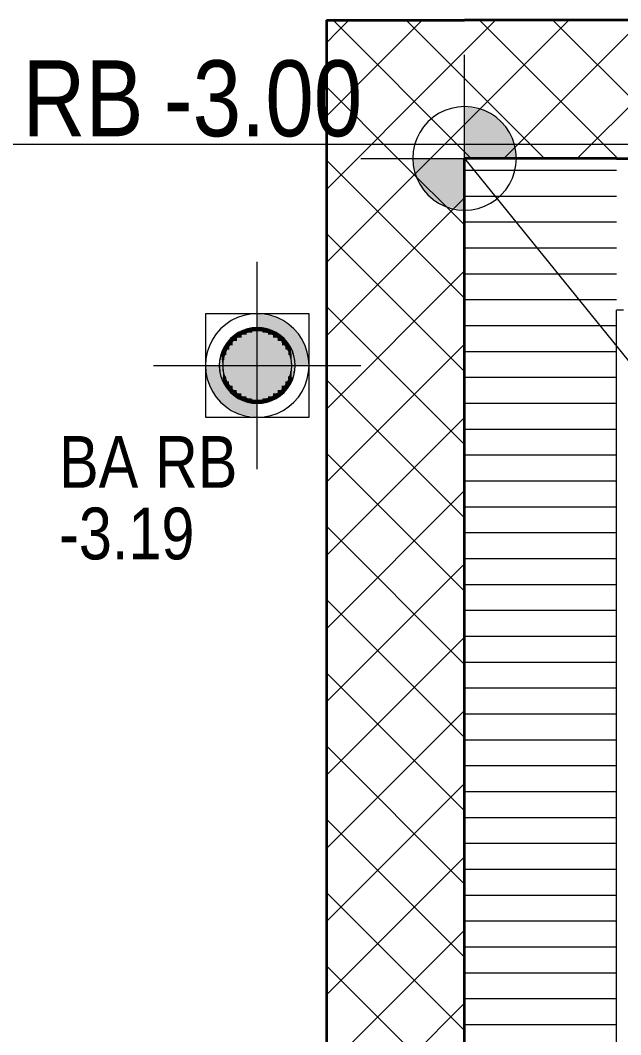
# Model space of a CAD drawing. Extents: x 885 to 2021, y 330 to 1122.
# Drawn here: x 1344.02 to 1361.4, y 771.82 to 801.2 of the extents above; entities that cross this region are included whole.
import ezdxf
from ezdxf.lldxf.tags import DXFTag

# ---------------------------------------------------------------- set-up
doc = ezdxf.new("R2010")
doc.units = 0
doc.layers.get('0').update_dxf_attribs({"lineweight": 18})
for name, color, linetype, lineweight in [('015 Innenwände Bauteilschraffuren Neu', 7, 'Continuous', 25), ('015 Innenwände Neu', 7, 'Continuous', 25), ('015 Innenwände Schichttrennlinien Neu', 7, 'Continuous', 25), ('027 Oberhalb Neu', 7, 'Continuous', 25), ('030 Bodenaufbauten Neu', 7, 'Continuous', 25), ('035 Decken Neu', 7, 'Continuous', 25), ('080 Raum Innen Kontur Neu', 7, 'Continuous', 25), ('111 Bemassung Ausführung Koten Neu', 7, 'Continuous', 25), ('320 Sanitär Neu', 7, 'Continuous', 25), ('321 Sanitär Bemassung Neu', 7, 'Continuous', 25)]:
    doc.layers.add(name, color=color, linetype=linetype, lineweight=lineweight)
doc.styles.get("Standard").update_dxf_attribs({"font": 'arial.ttf'})
tags = doc.linetypes.add('Strich 3_1mm Kanten', pattern=[0.004, 0.003, -0.001]).pattern_tags.tags
tags[6:7] = [DXFTag(74, 4), DXFTag(75, 0), DXFTag(340, '0'), DXFTag(46, 1.0), DXFTag(50, 0.0), DXFTag(44, 0.0), DXFTag(45, 0.0)]
tags[4:5] = [DXFTag(74, 4), DXFTag(75, 0), DXFTag(340, '0'), DXFTag(46, 1.0), DXFTag(50, 0.0), DXFTag(44, 0.0), DXFTag(45, 0.0)]
tags = doc.linetypes.add('Strichpunkt 6_2_2mm Schnitt', pattern=[0.5, 0.3, -0.1, 0, -0.1]).pattern_tags.tags
tags[10:11] = [DXFTag(74, 4), DXFTag(75, 0), DXFTag(340, '0'), DXFTag(46, 1.0), DXFTag(50, 0.0), DXFTag(44, 0.0), DXFTag(45, 0.0)]
tags[8:9] = [DXFTag(74, 4), DXFTag(75, 0), DXFTag(340, '0'), DXFTag(46, 1.0), DXFTag(50, 0.0), DXFTag(44, 0.0), DXFTag(45, 0.0)]
tags[6:7] = [DXFTag(74, 4), DXFTag(75, 0), DXFTag(340, '0'), DXFTag(46, 1.0), DXFTag(50, 0.0), DXFTag(44, 0.0), DXFTag(45, 0.0)]
tags[4:5] = [DXFTag(74, 4), DXFTag(75, 0), DXFTag(340, '0'), DXFTag(46, 1.0), DXFTag(50, 0.0), DXFTag(44, 0.0), DXFTag(45, 0.0)]

# ---------------------------------------------------------------- blocks, each defined once
blk = doc.blocks.new('Referenz-A0T8DHYUAL', base_point=(896.585, 372.187))
at = {"layer": '015 Innenwände Bauteilschraffuren Neu', "color": 0, "linetype": 'Continuous', "lineweight": 0, "ltscale": 0.0169}
for p, q in [((1356.878, 797.395), (1353.071, 801.203)), ((1353.205, 800.876), (1353.532, 801.203)), ((1354.266, 799.815), (1355.653, 801.203)), ((1356.878, 799.517), (1355.192, 801.203)), ((1356.878, 800.306), (1357.775, 801.203)), ((1356.878, 798.185), (1359.896, 801.203)), ((1361.313, 797.203), (1357.313, 801.203)), ((1358.017, 797.203), (1362.017, 801.203)), ((1363.435, 797.203), (1359.435, 801.203)), ((1360.139, 797.203), (1364.139, 801.203)), ((1352.878, 800.549), (1353.205, 800.876)), ((1355.327, 798.755), (1356.878, 800.306)), ((1352.878, 798.428), (1354.266, 799.815)), ((1354.949, 797.203), (1352.878, 799.274)), ((1359.192, 797.203), (1356.878, 799.517)), ((1353.775, 797.203), (1355.327, 798.755)), ((1356.387, 797.694), (1356.878, 798.185)), ((1355.896, 797.203), (1356.387, 797.694)), ((1357.071, 797.203), (1356.878, 797.395)), ((1352.878, 796.306), (1353.775, 797.203)), ((1352.878, 794.185), (1355.896, 797.203)), ((1356.878, 793.153), (1352.878, 797.153)), ((1356.878, 795.274), (1354.949, 797.203)), ((1357.228, 796.853), (1356.878, 796.853)), ((1361.278, 796.853), (1357.228, 796.853)), ((1352.878, 792.064), (1356.878, 796.064)), ((1357.978, 796.103), (1356.878, 796.103)), ((1361.278, 796.103), (1357.978, 796.103)), ((1358.728, 795.353), (1356.878, 795.353)), ((1361.278, 795.353), (1358.728, 795.353)), ((1356.878, 791.031), (1352.878, 795.031)), ((1359.478, 794.603), (1356.878, 794.603)), ((1361.278, 794.603), (1359.478, 794.603)), ((1352.878, 789.942), (1356.878, 793.942)), ((1360.228, 793.853), (1356.878, 793.853)), ((1361.278, 793.853), (1360.228, 793.853)), ((1360.978, 793.103), (1356.878, 793.103)), ((1361.278, 793.103), (1360.978, 793.103)), ((1356.878, 788.91), (1352.878, 792.91)), ((1361.278, 792.353), (1356.878, 792.353)), ((1352.878, 787.821), (1356.878, 791.821)), ((1361.278, 791.603), (1356.878, 791.603)), ((1356.878, 786.789), (1352.878, 790.789)), ((1361.278, 790.853), (1356.878, 790.853)), ((1361.278, 790.103), (1356.878, 790.103)), ((1352.878, 785.7), (1356.878, 789.7)), ((1361.278, 789.353), (1356.878, 789.353)), ((1356.878, 784.667), (1352.878, 788.667)), ((1361.278, 788.603), (1356.878, 788.603)), ((1361.278, 787.853), (1356.878, 787.853)), ((1352.878, 783.578), (1356.878, 787.578)), ((1361.278, 787.103), (1356.878, 787.103)), ((1356.878, 782.546), (1352.878, 786.546)), ((1361.278, 786.353), (1356.878, 786.353)), ((1352.878, 781.457), (1356.878, 785.457)), ((1361.278, 785.603), (1356.878, 785.603)), ((1361.278, 784.853), (1356.878, 784.853)), ((1356.878, 780.425), (1352.878, 784.425)), ((1361.278, 784.103), (1356.878, 784.103)), ((1352.878, 779.336), (1356.878, 783.336)), ((1361.278, 783.353), (1356.878, 783.353)), ((1361.278, 782.603), (1356.878, 782.603)), ((1356.878, 778.303), (1352.878, 782.303)), ((1361.278, 781.853), (1356.878, 781.853)), ((1352.878, 777.214), (1356.878, 781.214)), ((1361.278, 781.103), (1356.878, 781.103)), ((1356.878, 776.182), (1352.878, 780.182)), ((1361.278, 780.353), (1356.878, 780.353)), ((1361.278, 779.603), (1356.878, 779.603)), ((1352.878, 775.093), (1356.878, 779.093)), ((1361.278, 778.853), (1356.878, 778.853)), ((1356.878, 774.061), (1352.878, 778.061)), ((1361.278, 778.103), (1356.878, 778.103)), ((1361.278, 777.353), (1356.878, 777.353)), ((1352.878, 772.972), (1356.878, 776.972)), ((1361.278, 776.603), (1356.878, 776.603)), ((1356.878, 771.939), (1352.878, 775.939)), ((1361.278, 775.853), (1356.878, 775.853)), ((1361.278, 775.103), (1356.878, 775.103)), ((1352.878, 770.851), (1356.878, 774.851)), ((1361.278, 774.353), (1356.878, 774.353)), ((1356.878, 769.818), (1352.878, 773.818)), ((1361.278, 773.603), (1356.878, 773.603)), ((1361.278, 772.853), (1356.878, 772.853)), ((1352.878, 768.729), (1356.878, 772.729)), ((1361.278, 772.103), (1356.878, 772.103))]:
    blk.add_line(p, q, dxfattribs=at)
at = {"layer": '015 Innenwände Neu', "color": 0, "lineweight": 35}
for p, q in [((1352.878, 801.203), (1352.878, 753.603)), ((1352.878, 801.203), (1356.878, 801.203)), ((1382.378, 801.203), (1356.878, 801.203))]:
    blk.add_line(p, q, dxfattribs=at)
at = {"layer": '015 Innenwände Schichttrennlinien Neu', "color": 0, "lineweight": 35}
for p, q in [((1361.278, 797.203), (1356.878, 797.203)), ((1361.278, 797.203), (1356.878, 797.203)), ((1356.878, 753.603), (1356.878, 797.203)), ((1361.278, 797.203), (1382.378, 797.203))]:
    blk.add_line(p, q, dxfattribs=at)
at = {"layer": '015 Innenwände Schichttrennlinien Neu', "color": 0, "lineweight": 18}
for p in [(1361.278, 758.003), (1361.478, 792.803), (1361.478, 792.803)]:
    blk.add_line(p, (1361.278, 792.803), dxfattribs=at)
at = {"layer": '027 Oberhalb Neu', "color": 0, "linetype": 'Strichpunkt 6_2_2mm Schnitt', "lineweight": 13, "ltscale": 0.0169}
blk.add_line((1597.078, 797.603), (1160.578, 797.603), dxfattribs=at)
at = {"layer": '030 Bodenaufbauten Neu', "color": 0, "linetype": 'Continuous', "lineweight": 13, "ltscale": 0.0169}
for p, q in [((1382.378, 801.203), (1352.878, 801.203)), ((1352.878, 801.203), (1352.878, 753.603))]:
    blk.add_line(p, q, dxfattribs=at)
at = {"layer": '035 Decken Neu', "color": 0, "linetype": 'Strich 3_1mm Kanten', "lineweight": 13, "ltscale": 0.0169}
blk.add_line((1356.878, 797.203), (1374.478, 775.403), dxfattribs=at)
at = {"layer": '035 Decken Neu', "color": 0, "linetype": 'Strich 3_1mm Kanten', "lineweight": 13, "ltscale": 0.002197}
for p, q in [((1356.878, 797.203), (1356.878, 753.603)), ((1382.378, 797.203), (1356.878, 797.203))]:
    blk.add_line(p, q, dxfattribs=at)
at = {"layer": '080 Raum Innen Kontur Neu', "color": 0, "linetype": 'Continuous', "lineweight": 13, "ltscale": 0.0169}
for p, q in [((1352.878, 753.603), (1352.878, 801.203)), ((1352.878, 801.203), (1382.378, 801.203))]:
    blk.add_line(p, q, dxfattribs=at)
at = {"layer": '111 Bemassung Ausführung Koten Neu', "color": 0, "lineweight": 13}
for p, q in [((1356.878, 794.203), (1356.878, 800.203)), ((1353.878, 797.203), (1359.878, 797.203))]:
    blk.add_line(p, q, dxfattribs=at)
at = {"layer": '111 Bemassung Ausführung Koten Neu', "color": 0, "linetype": 'Continuous', "lineweight": 13, "ltscale": 0.0169}
for p, q in [((1356.683, 798.69), (1356.49, 798.652)), ((1356.878, 798.703), (1356.683, 798.69)), ((1357.074, 798.69), (1356.878, 798.703)), ((1357.267, 798.652), (1357.074, 798.69)), ((1355.965, 798.393), (1355.818, 798.263)), ((1356.128, 798.502), (1355.965, 798.393)), ((1356.304, 798.589), (1356.128, 798.502)), ((1356.49, 798.652), (1356.304, 798.589)), ((1357.452, 798.589), (1357.267, 798.652)), ((1357.628, 798.502), (1357.452, 798.589)), ((1357.792, 798.393), (1357.628, 798.502)), ((1357.939, 798.263), (1357.792, 798.393)), ((1355.688, 798.116), (1355.579, 797.953)), ((1355.818, 798.263), (1355.688, 798.116)), ((1358.068, 798.116), (1357.939, 798.263)), ((1358.177, 797.953), (1358.068, 798.116)), ((1355.579, 797.953), (1355.493, 797.777)), ((1358.264, 797.777), (1358.177, 797.953)), ((1355.43, 797.591), (1355.391, 797.399)), ((1355.493, 797.777), (1355.43, 797.591)), ((1358.327, 797.591), (1358.264, 797.777)), ((1358.366, 797.399), (1358.327, 797.591)), ((1355.391, 797.399), (1355.378, 797.203)), ((1358.378, 797.203), (1358.366, 797.399)), ((1355.378, 797.203), (1355.391, 797.007)), ((1355.391, 797.007), (1355.43, 796.815)), ((1358.327, 796.815), (1358.366, 797.007)), ((1358.366, 797.007), (1358.378, 797.203)), ((1355.43, 796.815), (1355.493, 796.629)), ((1355.493, 796.629), (1355.579, 796.453)), ((1358.177, 796.453), (1358.264, 796.629)), ((1358.264, 796.629), (1358.327, 796.815)), ((1355.579, 796.453), (1355.688, 796.29)), ((1358.068, 796.29), (1358.177, 796.453)), ((1355.688, 796.29), (1355.818, 796.142)), ((1355.818, 796.142), (1355.965, 796.013)), ((1357.792, 796.013), (1357.939, 796.142)), ((1357.939, 796.142), (1358.068, 796.29)), ((1355.965, 796.013), (1356.128, 795.904)), ((1356.128, 795.904), (1356.304, 795.817)), ((1356.304, 795.817), (1356.49, 795.754)), ((1356.49, 795.754), (1356.683, 795.716)), ((1357.074, 795.716), (1357.267, 795.754)), ((1357.267, 795.754), (1357.452, 795.817)), ((1357.452, 795.817), (1357.628, 795.904)), ((1357.628, 795.904), (1357.792, 796.013)), ((1356.683, 795.716), (1356.878, 795.703)), ((1356.878, 795.703), (1357.074, 795.716))]:
    blk.add_line(p, q, dxfattribs=at)
at = {"layer": '111 Bemassung Ausführung Koten Neu', "color": 0, "linetype": 'Continuous', "lineweight": 0, "ltscale": 0.0169}
for points in [[(1356.878, 797.203), (1357.452, 797.203), (1356.878, 798.703)], [(1357.452, 798.589), (1356.922, 798.589), (1356.878, 798.703)], [(1357.452, 797.203), (1357.452, 798.589), (1356.922, 798.589)], [(1357.452, 797.203), (1357.939, 797.203), (1357.452, 798.589)], [(1357.939, 798.263), (1357.567, 798.263), (1357.452, 798.589)], [(1357.939, 797.203), (1357.939, 798.263), (1357.567, 798.263)], [(1357.939, 797.203), (1358.264, 797.203), (1357.939, 798.263)], [(1358.264, 797.777), (1358.088, 797.777), (1357.939, 798.263)], [(1358.264, 797.203), (1358.264, 797.777), (1358.088, 797.777)], [(1358.264, 797.203), (1358.378, 797.203), (1358.264, 797.777)], [(1355.493, 796.629), (1355.493, 797.203), (1355.378, 797.203)], [(1355.669, 796.629), (1355.493, 796.629), (1355.493, 797.203)], [(1355.818, 796.142), (1355.818, 797.203), (1355.493, 797.203)], [(1356.19, 796.142), (1355.818, 796.142), (1355.818, 797.203)], [(1356.304, 795.817), (1356.304, 797.203), (1355.818, 797.203)], [(1356.835, 795.817), (1356.304, 795.817), (1356.304, 797.203)], [(1356.878, 795.703), (1356.878, 797.203), (1356.304, 797.203)], [(1355.818, 796.142), (1355.669, 796.629), (1355.493, 796.629)], [(1356.304, 795.817), (1356.19, 796.142), (1355.818, 796.142)], [(1356.878, 795.703), (1356.835, 795.817), (1356.304, 795.817)]]:
    blk.add_solid(points, dxfattribs=at)
at = {"layer": '320 Sanitär Neu', "color": 0, "lineweight": 13}
for p, q in [((1349.378, 792.703), (1349.378, 789.703)), ((1352.378, 792.703), (1349.378, 792.703)), ((1352.378, 789.703), (1352.378, 792.703)), ((1350.012, 791.703), (1349.899, 791.703)), ((1350.012, 790.703), (1349.899, 790.703)), ((1349.378, 789.703), (1352.378, 789.703))]:
    blk.add_line(p, q, dxfattribs=at)
at = {"layer": '320 Sanitär Neu', "color": 0, "linetype": 'Continuous', "lineweight": 13, "ltscale": 0.0169}
for p, q in [((1350.457, 792.219), (1350.328, 792.155)), ((1350.594, 792.265), (1350.457, 792.219)), ((1350.735, 792.293), (1350.594, 792.265)), ((1350.878, 792.303), (1350.735, 792.293)), ((1351.022, 792.293), (1350.878, 792.303)), ((1351.163, 792.265), (1351.022, 792.293)), ((1351.299, 792.219), (1351.163, 792.265)), ((1351.428, 792.155), (1351.299, 792.219)), ((1350.101, 791.981), (1350.006, 791.872)), ((1350.209, 792.075), (1350.101, 791.981)), ((1350.27, 791.996), (1350.171, 791.91)), ((1350.328, 792.155), (1350.209, 792.075)), ((1350.378, 792.069), (1350.27, 791.996)), ((1350.496, 792.127), (1350.378, 792.069)), ((1350.62, 792.169), (1350.496, 792.127)), ((1350.748, 792.194), (1350.62, 792.169)), ((1350.878, 792.203), (1350.748, 792.194)), ((1351.009, 792.194), (1350.878, 792.203)), ((1351.137, 792.169), (1351.009, 792.194)), ((1351.261, 792.127), (1351.137, 792.169)), ((1351.378, 792.069), (1351.261, 792.127)), ((1351.487, 791.996), (1351.378, 792.069)), ((1351.548, 792.075), (1351.428, 792.155)), ((1351.585, 791.91), (1351.487, 791.996)), ((1351.656, 791.981), (1351.548, 792.075)), ((1351.751, 791.872), (1351.656, 791.981)), ((1349.926, 791.753), (1349.862, 791.624)), ((1350.006, 791.872), (1349.926, 791.753)), ((1350.012, 791.703), (1349.955, 791.585)), ((1350.085, 791.812), (1350.012, 791.703)), ((1350.171, 791.91), (1350.085, 791.812)), ((1351.672, 791.812), (1351.585, 791.91)), ((1351.744, 791.703), (1351.672, 791.812)), ((1351.802, 791.585), (1351.744, 791.703)), ((1351.831, 791.753), (1351.751, 791.872)), ((1351.895, 791.624), (1351.831, 791.753)), ((1349.788, 791.346), (1349.778, 791.203)), ((1349.816, 791.487), (1349.788, 791.346)), ((1349.862, 791.624), (1349.816, 791.487)), ((1349.887, 791.333), (1349.878, 791.203)), ((1349.912, 791.462), (1349.887, 791.333)), ((1349.955, 791.585), (1349.912, 791.462)), ((1351.844, 791.462), (1351.802, 791.585)), ((1351.87, 791.333), (1351.844, 791.462)), ((1351.878, 791.203), (1351.87, 791.333)), ((1351.941, 791.487), (1351.895, 791.624)), ((1351.969, 791.346), (1351.941, 791.487)), ((1351.978, 791.203), (1351.969, 791.346)), ((1349.778, 791.203), (1349.788, 791.059)), ((1349.788, 791.059), (1349.816, 790.918)), ((1349.878, 791.203), (1349.887, 791.072)), ((1349.887, 791.072), (1349.912, 790.944)), ((1351.844, 790.944), (1351.87, 791.072)), ((1351.87, 791.072), (1351.878, 791.203)), ((1351.941, 790.918), (1351.969, 791.059)), ((1351.969, 791.059), (1351.978, 791.203)), ((1349.816, 790.918), (1349.862, 790.782)), ((1349.862, 790.782), (1349.926, 790.653)), ((1349.912, 790.944), (1349.955, 790.82)), ((1349.955, 790.82), (1350.012, 790.703)), ((1351.744, 790.703), (1351.802, 790.82)), ((1351.802, 790.82), (1351.844, 790.944)), ((1351.831, 790.653), (1351.895, 790.782)), ((1351.895, 790.782), (1351.941, 790.918)), ((1349.926, 790.653), (1350.006, 790.533)), ((1350.006, 790.533), (1350.101, 790.425)), ((1350.012, 790.703), (1350.085, 790.594)), ((1350.085, 790.594), (1350.171, 790.496)), ((1350.171, 790.496), (1350.27, 790.409)), ((1351.487, 790.409), (1351.585, 790.496)), ((1351.585, 790.496), (1351.672, 790.594)), ((1351.656, 790.425), (1351.751, 790.533)), ((1351.672, 790.594), (1351.744, 790.703)), ((1351.751, 790.533), (1351.831, 790.653)), ((1350.101, 790.425), (1350.209, 790.33)), ((1350.209, 790.33), (1350.328, 790.25)), ((1350.27, 790.409), (1350.378, 790.337)), ((1350.328, 790.25), (1350.457, 790.187)), ((1350.378, 790.337), (1350.496, 790.279)), ((1350.457, 790.187), (1350.594, 790.14)), ((1350.496, 790.279), (1350.62, 790.237)), ((1350.62, 790.237), (1350.748, 790.211)), ((1350.748, 790.211), (1350.878, 790.203)), ((1350.878, 790.203), (1351.009, 790.211)), ((1351.009, 790.211), (1351.137, 790.237)), ((1351.137, 790.237), (1351.261, 790.279)), ((1351.163, 790.14), (1351.299, 790.187)), ((1351.261, 790.279), (1351.378, 790.337)), ((1351.299, 790.187), (1351.428, 790.25)), ((1351.378, 790.337), (1351.487, 790.409)), ((1351.428, 790.25), (1351.548, 790.33)), ((1351.548, 790.33), (1351.656, 790.425)), ((1350.594, 790.14), (1350.735, 790.112)), ((1350.735, 790.112), (1350.878, 790.103)), ((1350.878, 790.103), (1351.022, 790.112)), ((1351.022, 790.112), (1351.163, 790.14))]:
    blk.add_line(p, q, dxfattribs=at)
at = {"layer": '320 Sanitär Neu', "color": 0, "linetype": 'Continuous', "lineweight": 0, "ltscale": 0.0169}
for points in [[(1350.538, 792.202), (1350.424, 792.202), (1350.538, 792.249)], [(1350.569, 792.249), (1350.538, 792.249), (1350.569, 792.256)], [(1350.569, 792.154), (1350.538, 792.154), (1350.538, 792.249)], [(1350.569, 792.154), (1350.569, 792.249), (1350.538, 792.249)], [(1350.706, 792.256), (1350.569, 792.256), (1350.706, 792.289)], [(1350.706, 792.187), (1350.569, 792.187), (1350.569, 792.256)], [(1350.706, 792.187), (1350.706, 792.256), (1350.569, 792.256)], [(1350.722, 792.289), (1350.706, 792.289), (1350.722, 792.29)], [(1350.722, 792.19), (1350.706, 792.19), (1350.706, 792.289)], [(1350.722, 792.19), (1350.722, 792.289), (1350.706, 792.289)], [(1350.878, 792.29), (1350.722, 792.29), (1350.878, 792.303)], [(1350.878, 792.203), (1350.722, 792.203), (1350.722, 792.29)], [(1350.878, 792.203), (1350.878, 792.29), (1350.722, 792.29)], [(1351.018, 792.203), (1350.878, 792.203), (1350.878, 792.303)], [(1351.035, 792.29), (1350.896, 792.29), (1350.878, 792.303)], [(1351.035, 792.19), (1351.035, 792.29), (1350.896, 792.29)], [(1351.05, 792.19), (1351.035, 792.19), (1351.035, 792.29)], [(1351.05, 792.289), (1351.035, 792.289), (1351.035, 792.29)], [(1351.05, 792.187), (1351.05, 792.289), (1351.035, 792.289)], [(1351.154, 792.187), (1351.05, 792.187), (1351.05, 792.289)], [(1351.187, 792.256), (1351.084, 792.256), (1351.05, 792.289)], [(1351.187, 792.154), (1351.187, 792.256), (1351.084, 792.256)], [(1351.215, 792.154), (1351.187, 792.154), (1351.187, 792.256)], [(1351.218, 792.249), (1351.189, 792.249), (1351.187, 792.256)], [(1351.218, 792.141), (1351.218, 792.249), (1351.189, 792.249)], [(1351.298, 792.141), (1351.218, 792.141), (1351.218, 792.249)], [(1351.332, 792.202), (1351.253, 792.202), (1351.218, 792.249)], [(1350.069, 791.849), (1349.988, 791.849), (1350.069, 791.944)], [(1350.101, 791.944), (1350.069, 791.944), (1350.101, 791.981)], [(1350.101, 791.827), (1350.069, 791.827), (1350.069, 791.944)], [(1350.101, 791.827), (1350.101, 791.944), (1350.069, 791.944)], [(1350.171, 791.981), (1350.101, 791.981), (1350.171, 792.041)], [(1350.171, 791.91), (1350.101, 791.91), (1350.101, 791.981)], [(1350.171, 791.91), (1350.171, 791.981), (1350.101, 791.981)], [(1350.232, 792.041), (1350.171, 792.041), (1350.232, 792.093)], [(1350.232, 791.962), (1350.171, 791.962), (1350.171, 792.041)], [(1350.232, 791.962), (1350.232, 792.041), (1350.171, 792.041)], [(1350.291, 791.91), (1350.171, 791.91), (1350.291, 792.012)], [(1350.171, 791.91), (1350.232, 791.962), (1350.171, 791.962)], [(1350.291, 792.093), (1350.232, 792.093), (1350.291, 792.129)], [(1350.291, 792.012), (1350.232, 792.012), (1350.232, 792.093)], [(1350.291, 792.012), (1350.291, 792.093), (1350.232, 792.093)], [(1350.232, 791.962), (1350.291, 792.012), (1350.232, 792.012)], [(1350.379, 792.129), (1350.291, 792.129), (1350.379, 792.183)], [(1350.379, 792.066), (1350.291, 792.066), (1350.291, 792.129)], [(1350.379, 792.066), (1350.379, 792.129), (1350.291, 792.129)], [(1350.424, 792.012), (1350.291, 792.012), (1350.424, 792.094)], [(1350.291, 792.012), (1350.379, 792.066), (1350.291, 792.066)], [(1350.418, 790.394), (1350.291, 790.394), (1350.291, 792.012)], [(1350.424, 790.312), (1350.424, 792.012), (1350.291, 792.012)], [(1350.424, 792.183), (1350.379, 792.183), (1350.424, 792.202)], [(1350.424, 792.094), (1350.379, 792.094), (1350.379, 792.183)], [(1350.424, 792.094), (1350.424, 792.183), (1350.379, 792.183)], [(1350.379, 792.066), (1350.424, 792.094), (1350.379, 792.094)], [(1350.538, 792.141), (1350.424, 792.141), (1350.424, 792.202)], [(1350.538, 792.141), (1350.538, 792.202), (1350.424, 792.202)], [(1350.569, 792.094), (1350.424, 792.094), (1350.569, 792.154)], [(1350.424, 792.094), (1350.538, 792.141), (1350.424, 792.141)], [(1350.565, 790.312), (1350.424, 790.312), (1350.424, 792.094)], [(1350.569, 790.252), (1350.569, 792.094), (1350.424, 792.094)], [(1350.538, 792.141), (1350.569, 792.154), (1350.538, 792.154)], [(1350.722, 792.154), (1350.569, 792.154), (1350.722, 792.19)], [(1350.569, 792.154), (1350.706, 792.187), (1350.569, 792.187)], [(1350.719, 790.252), (1350.569, 790.252), (1350.569, 792.154)], [(1350.722, 790.215), (1350.722, 792.154), (1350.569, 792.154)], [(1350.706, 792.187), (1350.722, 792.19), (1350.706, 792.19)], [(1350.722, 792.19), (1350.878, 792.203), (1350.722, 792.203)], [(1350.878, 792.19), (1350.722, 792.19), (1350.878, 792.203)], [(1350.877, 790.215), (1350.722, 790.215), (1350.722, 792.19)], [(1350.878, 790.203), (1350.878, 792.19), (1350.722, 792.19)], [(1351.035, 792.19), (1351.018, 792.203), (1350.878, 792.203)], [(1351.035, 790.215), (1350.878, 790.215), (1350.878, 792.203)], [(1351.035, 792.19), (1350.879, 792.19), (1350.878, 792.203)], [(1351.035, 790.215), (1351.035, 792.19), (1350.879, 792.19)], [(1351.05, 792.187), (1351.05, 792.19), (1351.035, 792.19)], [(1351.187, 790.252), (1351.035, 790.252), (1351.035, 792.19)], [(1351.187, 792.154), (1351.038, 792.154), (1351.035, 792.19)], [(1351.187, 790.252), (1351.187, 792.154), (1351.038, 792.154)], [(1351.187, 792.154), (1351.154, 792.187), (1351.05, 792.187)], [(1351.218, 792.141), (1351.215, 792.154), (1351.187, 792.154)], [(1351.332, 790.312), (1351.187, 790.312), (1351.187, 792.154)], [(1351.332, 792.094), (1351.192, 792.094), (1351.187, 792.154)], [(1351.332, 790.312), (1351.332, 792.094), (1351.192, 792.094)], [(1351.332, 792.094), (1351.298, 792.141), (1351.218, 792.141)], [(1351.332, 792.094), (1351.332, 792.202), (1351.253, 792.202)], [(1351.368, 792.094), (1351.332, 792.094), (1351.332, 792.202)], [(1351.378, 792.183), (1351.339, 792.183), (1351.332, 792.202)], [(1351.378, 792.066), (1351.368, 792.094), (1351.332, 792.094)], [(1351.466, 790.394), (1351.332, 790.394), (1351.332, 792.094)], [(1351.466, 792.012), (1351.339, 792.012), (1351.332, 792.094)], [(1351.378, 792.066), (1351.378, 792.183), (1351.339, 792.183)], [(1351.466, 790.394), (1351.466, 792.012), (1351.339, 792.012)], [(1351.438, 792.066), (1351.378, 792.066), (1351.378, 792.183)], [(1351.466, 792.129), (1351.406, 792.129), (1351.378, 792.183)], [(1351.466, 792.012), (1351.438, 792.066), (1351.378, 792.066)], [(1351.466, 792.012), (1351.466, 792.129), (1351.406, 792.129)], [(1351.507, 792.012), (1351.466, 792.012), (1351.466, 792.129)], [(1351.525, 792.093), (1351.479, 792.093), (1351.466, 792.129)], [(1351.525, 791.962), (1351.507, 792.012), (1351.466, 792.012)], [(1351.585, 790.496), (1351.466, 790.496), (1351.466, 792.012)], [(1351.585, 791.91), (1351.474, 791.91), (1351.466, 792.012)], [(1351.525, 791.962), (1351.525, 792.093), (1351.479, 792.093)], [(1351.568, 791.962), (1351.525, 791.962), (1351.525, 792.093)], [(1351.585, 792.041), (1351.542, 792.041), (1351.525, 792.093)], [(1351.585, 791.91), (1351.568, 791.962), (1351.525, 791.962)], [(1351.585, 791.91), (1351.585, 792.041), (1351.542, 792.041)], [(1351.629, 791.91), (1351.585, 791.91), (1351.585, 792.041)], [(1351.656, 791.981), (1351.605, 791.981), (1351.585, 792.041)], [(1351.656, 791.827), (1351.656, 791.981), (1351.605, 791.981)], [(1351.681, 791.827), (1351.656, 791.827), (1351.656, 791.981)], [(1351.687, 791.944), (1351.662, 791.944), (1351.656, 791.981)], [(1351.687, 791.791), (1351.687, 791.944), (1351.662, 791.944)], [(1351.731, 791.791), (1351.687, 791.791), (1351.687, 791.944)], [(1351.768, 791.849), (1351.714, 791.849), (1351.687, 791.944)], [(1349.881, 791.543), (1349.832, 791.543), (1349.881, 791.661)], [(1349.878, 791.543), (1349.832, 791.543), (1349.878, 791.654)], [(1349.891, 791.654), (1349.878, 791.654), (1349.891, 791.684)], [(1349.891, 791.359), (1349.878, 791.359), (1349.878, 791.654)], [(1349.891, 791.359), (1349.891, 791.654), (1349.878, 791.654)], [(1349.899, 791.661), (1349.881, 791.661), (1349.899, 791.703)], [(1349.899, 791.393), (1349.881, 791.393), (1349.881, 791.661)], [(1349.899, 791.393), (1349.899, 791.661), (1349.881, 791.661)], [(1349.898, 791.684), (1349.891, 791.684), (1349.898, 791.702)], [(1349.898, 791.391), (1349.891, 791.391), (1349.891, 791.684)], [(1349.898, 791.391), (1349.898, 791.684), (1349.891, 791.684)], [(1349.927, 791.702), (1349.898, 791.702), (1349.927, 791.75)], [(1349.927, 791.512), (1349.898, 791.512), (1349.898, 791.702)], [(1349.927, 791.512), (1349.927, 791.702), (1349.898, 791.702)], [(1349.903, 791.425), (1349.899, 791.425), (1349.899, 791.703)], [(1349.903, 791.425), (1349.903, 791.703), (1349.899, 791.703)], [(1349.948, 791.568), (1349.903, 791.568), (1349.903, 791.703)], [(1349.948, 791.568), (1349.948, 791.703), (1349.903, 791.703)], [(1349.987, 791.75), (1349.927, 791.75), (1349.987, 791.848)], [(1349.987, 791.657), (1349.927, 791.657), (1349.927, 791.75)], [(1349.987, 791.657), (1349.987, 791.75), (1349.927, 791.75)], [(1349.927, 791.512), (1349.987, 791.657), (1349.927, 791.657)], [(1349.987, 791.512), (1349.927, 791.512), (1349.987, 791.657)], [(1349.948, 791.568), (1350.012, 791.703), (1349.948, 791.703)], [(1349.988, 791.848), (1349.987, 791.848), (1349.988, 791.849)], [(1349.988, 791.659), (1349.987, 791.659), (1349.987, 791.848)], [(1349.988, 791.659), (1349.988, 791.848), (1349.987, 791.848)], [(1350.069, 791.657), (1349.987, 791.657), (1350.069, 791.791)], [(1349.987, 791.657), (1349.988, 791.659), (1349.987, 791.659)], [(1350.059, 790.749), (1349.987, 790.749), (1349.987, 791.657)], [(1350.069, 790.615), (1350.069, 791.657), (1349.987, 791.657)], [(1350.069, 791.791), (1349.988, 791.791), (1349.988, 791.849)], [(1350.069, 791.791), (1350.069, 791.849), (1349.988, 791.849)], [(1349.988, 791.659), (1350.069, 791.791), (1349.988, 791.791)], [(1350.171, 791.791), (1350.069, 791.791), (1350.171, 791.91)], [(1350.069, 791.791), (1350.101, 791.827), (1350.069, 791.827)], [(1350.162, 790.615), (1350.069, 790.615), (1350.069, 791.791)], [(1350.171, 790.496), (1350.171, 791.791), (1350.069, 791.791)], [(1350.101, 791.827), (1350.171, 791.91), (1350.101, 791.91)], [(1350.283, 790.496), (1350.171, 790.496), (1350.171, 791.91)], [(1350.291, 790.394), (1350.291, 791.91), (1350.171, 791.91)], [(1351.585, 790.496), (1351.585, 791.91), (1351.474, 791.91)], [(1351.656, 791.827), (1351.629, 791.91), (1351.585, 791.91)], [(1351.687, 790.615), (1351.585, 790.615), (1351.585, 791.91)], [(1351.687, 791.791), (1351.595, 791.791), (1351.585, 791.91)], [(1351.687, 790.615), (1351.687, 791.791), (1351.595, 791.791)], [(1351.687, 791.791), (1351.681, 791.827), (1351.656, 791.827)], [(1351.768, 791.659), (1351.731, 791.791), (1351.687, 791.791)], [(1351.769, 790.749), (1351.687, 790.749), (1351.687, 791.791)], [(1351.769, 791.657), (1351.698, 791.657), (1351.687, 791.791)], [(1351.769, 790.749), (1351.769, 791.657), (1351.698, 791.657)], [(1351.768, 791.659), (1351.768, 791.849), (1351.714, 791.849)], [(1351.769, 791.659), (1351.768, 791.659), (1351.768, 791.849)], [(1351.769, 791.848), (1351.768, 791.848), (1351.768, 791.849)], [(1351.769, 791.657), (1351.769, 791.848), (1351.768, 791.848)], [(1351.769, 791.657), (1351.769, 791.659), (1351.768, 791.659)], [(1351.804, 791.657), (1351.769, 791.657), (1351.769, 791.848)], [(1351.829, 791.75), (1351.787, 791.75), (1351.769, 791.848)], [(1351.829, 791.512), (1351.804, 791.657), (1351.769, 791.657)], [(1351.829, 790.894), (1351.769, 790.894), (1351.769, 791.657)], [(1351.829, 791.512), (1351.781, 791.512), (1351.769, 791.657)], [(1351.829, 791.512), (1351.829, 791.75), (1351.787, 791.75)], [(1351.849, 791.512), (1351.829, 791.512), (1351.829, 791.75)], [(1351.858, 791.702), (1351.833, 791.702), (1351.829, 791.75)], [(1351.858, 791.391), (1351.858, 791.702), (1351.833, 791.702)], [(1351.865, 791.391), (1351.858, 791.391), (1351.858, 791.702)], [(1351.866, 791.684), (1351.859, 791.684), (1351.858, 791.702)], [(1351.866, 791.359), (1351.866, 791.684), (1351.859, 791.684)], [(1351.874, 791.359), (1351.866, 791.359), (1351.866, 791.684)], [(1351.878, 791.654), (1351.867, 791.654), (1351.866, 791.684)], [(1351.878, 791.203), (1351.878, 791.654), (1351.867, 791.654)], [(1351.925, 790.863), (1351.878, 790.863), (1351.878, 791.654)], [(1351.925, 791.543), (1351.885, 791.543), (1351.878, 791.654)], [(1349.792, 791.203), (1349.778, 791.203), (1349.792, 791.375)], [(1349.792, 791.203), (1349.778, 791.203), (1349.792, 791.375)], [(1349.832, 791.375), (1349.792, 791.375), (1349.832, 791.543)], [(1349.832, 791.375), (1349.792, 791.375), (1349.832, 791.543)], [(1349.819, 791.031), (1349.792, 791.031), (1349.792, 791.375)], [(1349.832, 790.863), (1349.832, 791.375), (1349.792, 791.375)], [(1349.819, 791.03), (1349.792, 791.03), (1349.792, 791.375)], [(1349.832, 790.862), (1349.832, 791.375), (1349.792, 791.375)], [(1349.872, 790.863), (1349.832, 790.863), (1349.832, 791.543)], [(1349.878, 790.751), (1349.878, 791.543), (1349.832, 791.543)], [(1349.874, 790.862), (1349.832, 790.862), (1349.832, 791.543)], [(1349.881, 791.278), (1349.881, 791.543), (1349.832, 791.543)], [(1349.881, 791.128), (1349.858, 791.128), (1349.832, 791.543)], [(1349.881, 791.278), (1349.864, 791.278), (1349.832, 791.543)], [(1349.878, 791.203), (1349.891, 791.359), (1349.878, 791.359)], [(1349.891, 791.203), (1349.878, 791.203), (1349.891, 791.359)], [(1349.881, 791.278), (1349.899, 791.393), (1349.881, 791.393)], [(1349.927, 791.359), (1349.891, 791.359), (1349.927, 791.512)], [(1349.891, 791.359), (1349.898, 791.391), (1349.891, 791.391)], [(1349.915, 791.046), (1349.891, 791.046), (1349.891, 791.359)], [(1349.927, 790.894), (1349.927, 791.359), (1349.891, 791.359)], [(1349.898, 791.391), (1349.927, 791.512), (1349.898, 791.512)], [(1349.899, 791.393), (1349.903, 791.425), (1349.899, 791.425)], [(1349.903, 791.425), (1349.948, 791.568), (1349.903, 791.568)], [(1349.976, 790.894), (1349.927, 790.894), (1349.927, 791.512)], [(1349.987, 790.749), (1349.987, 791.512), (1349.927, 791.512)], [(1351.829, 790.894), (1351.829, 791.512), (1351.781, 791.512)], [(1351.858, 791.391), (1351.849, 791.512), (1351.829, 791.512)], [(1351.866, 791.046), (1351.829, 791.046), (1351.829, 791.512)], [(1351.866, 791.359), (1351.841, 791.359), (1351.829, 791.512)], [(1351.866, 791.046), (1351.866, 791.359), (1351.841, 791.359)], [(1351.866, 791.359), (1351.865, 791.391), (1351.858, 791.391)], [(1351.878, 791.203), (1351.874, 791.359), (1351.866, 791.359)], [(1351.878, 791.203), (1351.866, 791.203), (1351.866, 791.359)], [(1351.925, 790.863), (1351.925, 791.543), (1351.885, 791.543)], [(1351.965, 791.031), (1351.925, 791.031), (1351.925, 791.543)], [(1351.965, 791.375), (1351.938, 791.375), (1351.925, 791.543)], [(1351.965, 791.031), (1351.965, 791.375), (1351.938, 791.375)], [(1351.978, 791.203), (1351.965, 791.203), (1351.965, 791.375)], [(1349.792, 791.031), (1349.792, 791.203), (1349.778, 791.203)], [(1349.792, 791.03), (1349.792, 791.203), (1349.778, 791.203)], [(1349.881, 790.745), (1349.881, 791.128), (1349.858, 791.128)], [(1349.881, 791.128), (1349.881, 791.278), (1349.864, 791.278)], [(1349.89, 790.751), (1349.878, 790.751), (1349.878, 791.203)], [(1349.891, 791.046), (1349.882, 791.046), (1349.878, 791.203)], [(1349.891, 791.046), (1349.891, 791.203), (1349.878, 791.203)], [(1349.897, 790.745), (1349.881, 790.745), (1349.881, 791.128)], [(1349.899, 791.013), (1349.886, 791.013), (1349.881, 791.128)], [(1349.891, 790.722), (1349.891, 791.046), (1349.882, 791.046)], [(1349.898, 790.722), (1349.891, 790.722), (1349.891, 791.046)], [(1349.898, 791.015), (1349.891, 791.015), (1349.891, 791.046)], [(1349.927, 790.894), (1349.915, 791.046), (1349.891, 791.046)], [(1351.829, 790.894), (1351.866, 791.046), (1351.829, 791.046)], [(1351.866, 791.015), (1351.858, 791.015), (1351.866, 791.046)], [(1351.878, 791.046), (1351.866, 791.046), (1351.878, 791.203)], [(1351.866, 791.046), (1351.878, 791.203), (1351.866, 791.203)], [(1351.878, 790.751), (1351.866, 790.751), (1351.866, 791.046)], [(1351.878, 790.751), (1351.878, 791.046), (1351.866, 791.046)], [(1351.965, 791.031), (1351.978, 791.203), (1351.965, 791.203)], [(1349.832, 790.863), (1349.819, 791.031), (1349.792, 791.031)], [(1349.832, 790.862), (1349.819, 791.03), (1349.792, 791.03)], [(1349.878, 790.751), (1349.872, 790.863), (1349.832, 790.863)], [(1349.881, 790.745), (1349.874, 790.862), (1349.832, 790.862)], [(1349.891, 790.722), (1349.89, 790.751), (1349.878, 790.751)], [(1349.899, 790.703), (1349.897, 790.745), (1349.881, 790.745)], [(1349.899, 790.703), (1349.899, 791.013), (1349.886, 791.013)], [(1349.898, 790.703), (1349.898, 791.015), (1349.891, 791.015)], [(1349.923, 790.703), (1349.898, 790.703), (1349.898, 791.015)], [(1349.927, 790.894), (1349.908, 790.894), (1349.898, 791.015)], [(1349.899, 790.703), (1349.903, 790.703), (1349.899, 791.013)], [(1349.903, 790.98), (1349.899, 790.98), (1349.899, 791.013)], [(1349.903, 790.703), (1349.903, 790.98), (1349.899, 790.98)], [(1349.903, 790.703), (1349.948, 790.703), (1349.903, 790.98)], [(1349.948, 790.837), (1349.926, 790.837), (1349.903, 790.98)], [(1349.927, 790.656), (1349.927, 790.894), (1349.908, 790.894)], [(1349.948, 790.703), (1349.948, 790.837), (1349.926, 790.837)], [(1349.97, 790.656), (1349.927, 790.656), (1349.927, 790.894)], [(1349.987, 790.749), (1349.953, 790.749), (1349.927, 790.894)], [(1349.987, 790.749), (1349.976, 790.894), (1349.927, 790.894)], [(1349.948, 790.703), (1350.012, 790.703), (1349.948, 790.837)], [(1349.987, 790.558), (1349.987, 790.749), (1349.953, 790.749)], [(1349.988, 790.558), (1349.987, 790.558), (1349.987, 790.749)], [(1349.988, 790.747), (1349.987, 790.747), (1349.987, 790.749)], [(1350.069, 790.615), (1350.059, 790.749), (1349.987, 790.749)], [(1349.988, 790.556), (1349.988, 790.747), (1349.987, 790.747)], [(1350.043, 790.556), (1349.988, 790.556), (1349.988, 790.747)], [(1350.069, 790.615), (1350.026, 790.615), (1349.988, 790.747)], [(1351.687, 790.615), (1351.769, 790.749), (1351.687, 790.749)], [(1351.768, 790.615), (1351.687, 790.615), (1351.768, 790.747)], [(1351.769, 790.747), (1351.768, 790.747), (1351.769, 790.749)], [(1351.769, 790.558), (1351.768, 790.558), (1351.768, 790.747)], [(1351.769, 790.558), (1351.769, 790.747), (1351.768, 790.747)], [(1351.829, 790.749), (1351.769, 790.749), (1351.829, 790.894)], [(1351.769, 790.749), (1351.829, 790.894), (1351.769, 790.894)], [(1351.829, 790.656), (1351.769, 790.656), (1351.769, 790.749)], [(1351.829, 790.656), (1351.829, 790.749), (1351.769, 790.749)], [(1351.858, 790.894), (1351.829, 790.894), (1351.858, 791.015)], [(1351.858, 790.703), (1351.829, 790.703), (1351.829, 790.894)], [(1351.858, 790.703), (1351.858, 790.894), (1351.829, 790.894)], [(1351.866, 790.722), (1351.858, 790.722), (1351.858, 791.015)], [(1351.866, 790.722), (1351.866, 791.015), (1351.858, 791.015)], [(1351.866, 790.722), (1351.878, 790.751), (1351.866, 790.751)], [(1351.878, 790.751), (1351.925, 790.863), (1351.878, 790.863)], [(1351.925, 790.863), (1351.965, 791.031), (1351.925, 791.031)], [(1349.898, 790.703), (1349.898, 790.722), (1349.891, 790.722)], [(1349.927, 790.656), (1349.923, 790.703), (1349.898, 790.703)], [(1349.987, 790.558), (1349.97, 790.656), (1349.927, 790.656)], [(1349.988, 790.556), (1349.988, 790.558), (1349.987, 790.558)], [(1350.069, 790.461), (1350.043, 790.556), (1349.988, 790.556)], [(1350.069, 790.461), (1350.069, 790.615), (1350.026, 790.615)], [(1350.095, 790.461), (1350.069, 790.461), (1350.069, 790.615)], [(1350.101, 790.578), (1350.075, 790.578), (1350.069, 790.615)], [(1350.171, 790.496), (1350.162, 790.615), (1350.069, 790.615)], [(1350.101, 790.425), (1350.095, 790.461), (1350.069, 790.461)], [(1350.101, 790.425), (1350.101, 790.578), (1350.075, 790.578)], [(1350.151, 790.425), (1350.101, 790.425), (1350.101, 790.578)], [(1350.171, 790.496), (1350.128, 790.496), (1350.101, 790.578)], [(1350.171, 790.365), (1350.171, 790.496), (1350.128, 790.496)], [(1350.215, 790.365), (1350.171, 790.365), (1350.171, 790.496)], [(1350.232, 790.444), (1350.188, 790.444), (1350.171, 790.496)], [(1350.291, 790.394), (1350.283, 790.496), (1350.171, 790.496)], [(1351.466, 790.394), (1351.585, 790.496), (1351.466, 790.496)], [(1351.585, 790.444), (1351.525, 790.444), (1351.585, 790.496)], [(1351.585, 790.496), (1351.687, 790.615), (1351.585, 790.615)], [(1351.656, 790.496), (1351.585, 790.496), (1351.656, 790.578)], [(1351.656, 790.425), (1351.585, 790.425), (1351.585, 790.496)], [(1351.656, 790.425), (1351.656, 790.496), (1351.585, 790.496)], [(1351.687, 790.578), (1351.656, 790.578), (1351.687, 790.615)], [(1351.687, 790.461), (1351.656, 790.461), (1351.656, 790.578)], [(1351.687, 790.461), (1351.687, 790.578), (1351.656, 790.578)], [(1351.656, 790.425), (1351.687, 790.461), (1351.656, 790.461)], [(1351.768, 790.556), (1351.687, 790.556), (1351.687, 790.615)], [(1351.768, 790.556), (1351.768, 790.615), (1351.687, 790.615)], [(1351.687, 790.461), (1351.768, 790.556), (1351.687, 790.556)], [(1351.768, 790.556), (1351.769, 790.558), (1351.768, 790.558)], [(1351.769, 790.558), (1351.829, 790.656), (1351.769, 790.656)], [(1351.829, 790.656), (1351.858, 790.703), (1351.829, 790.703)], [(1351.858, 790.703), (1351.866, 790.722), (1351.858, 790.722)], [(1350.171, 790.365), (1350.151, 790.425), (1350.101, 790.425)], [(1350.232, 790.313), (1350.215, 790.365), (1350.171, 790.365)], [(1350.232, 790.313), (1350.232, 790.444), (1350.188, 790.444)], [(1350.278, 790.313), (1350.232, 790.313), (1350.232, 790.444)], [(1350.291, 790.394), (1350.249, 790.394), (1350.232, 790.444)], [(1350.291, 790.277), (1350.278, 790.313), (1350.232, 790.313)], [(1350.291, 790.277), (1350.291, 790.394), (1350.249, 790.394)], [(1350.351, 790.277), (1350.291, 790.277), (1350.291, 790.394)], [(1350.379, 790.34), (1350.319, 790.34), (1350.291, 790.394)], [(1350.424, 790.312), (1350.418, 790.394), (1350.291, 790.394)], [(1350.379, 790.223), (1350.351, 790.277), (1350.291, 790.277)], [(1350.379, 790.223), (1350.379, 790.34), (1350.319, 790.34)], [(1350.418, 790.223), (1350.379, 790.223), (1350.379, 790.34)], [(1350.424, 790.312), (1350.388, 790.312), (1350.379, 790.34)], [(1350.424, 790.204), (1350.418, 790.223), (1350.379, 790.223)], [(1350.424, 790.204), (1350.424, 790.312), (1350.388, 790.312)], [(1350.504, 790.204), (1350.424, 790.204), (1350.424, 790.312)], [(1350.538, 790.265), (1350.459, 790.265), (1350.424, 790.312)], [(1350.569, 790.252), (1350.565, 790.312), (1350.424, 790.312)], [(1350.538, 790.157), (1350.504, 790.204), (1350.424, 790.204)], [(1350.538, 790.157), (1350.538, 790.265), (1350.459, 790.265)], [(1350.567, 790.157), (1350.538, 790.157), (1350.538, 790.265)], [(1350.569, 790.252), (1350.542, 790.252), (1350.538, 790.265)], [(1350.569, 790.149), (1350.567, 790.157), (1350.538, 790.157)], [(1350.569, 790.149), (1350.569, 790.252), (1350.542, 790.252)], [(1350.673, 790.149), (1350.569, 790.149), (1350.569, 790.252)], [(1350.706, 790.219), (1350.603, 790.219), (1350.569, 790.252)], [(1350.722, 790.215), (1350.719, 790.252), (1350.569, 790.252)], [(1350.706, 790.116), (1350.706, 790.219), (1350.603, 790.219)], [(1350.722, 790.116), (1350.706, 790.116), (1350.706, 790.219)], [(1350.722, 790.215), (1350.707, 790.215), (1350.706, 790.219)], [(1350.722, 790.115), (1350.722, 790.215), (1350.707, 790.215)], [(1350.861, 790.115), (1350.722, 790.115), (1350.722, 790.215)], [(1350.878, 790.203), (1350.739, 790.203), (1350.722, 790.215)], [(1350.878, 790.203), (1350.877, 790.215), (1350.722, 790.215)], [(1350.878, 790.103), (1350.878, 790.203), (1350.739, 790.203)], [(1351.035, 790.203), (1350.878, 790.203), (1351.035, 790.215)], [(1350.878, 790.203), (1351.035, 790.215), (1350.878, 790.215)], [(1351.035, 790.115), (1350.878, 790.115), (1350.878, 790.203)], [(1351.035, 790.115), (1351.035, 790.203), (1350.878, 790.203)], [(1351.035, 790.215), (1351.187, 790.252), (1351.035, 790.252)], [(1351.05, 790.215), (1351.035, 790.215), (1351.05, 790.219)], [(1351.05, 790.116), (1351.035, 790.116), (1351.035, 790.215)], [(1351.05, 790.116), (1351.05, 790.215), (1351.035, 790.215)], [(1351.187, 790.219), (1351.05, 790.219), (1351.187, 790.252)], [(1351.187, 790.149), (1351.05, 790.149), (1351.05, 790.219)], [(1351.187, 790.149), (1351.187, 790.219), (1351.05, 790.219)], [(1351.187, 790.252), (1351.332, 790.312), (1351.187, 790.312)], [(1351.218, 790.252), (1351.187, 790.252), (1351.218, 790.265)], [(1351.218, 790.157), (1351.187, 790.157), (1351.187, 790.252)], [(1351.218, 790.157), (1351.218, 790.252), (1351.187, 790.252)], [(1351.187, 790.149), (1351.218, 790.157), (1351.187, 790.157)], [(1351.332, 790.265), (1351.218, 790.265), (1351.332, 790.312)], [(1351.332, 790.204), (1351.218, 790.204), (1351.218, 790.265)], [(1351.332, 790.204), (1351.332, 790.265), (1351.218, 790.265)], [(1351.218, 790.157), (1351.332, 790.204), (1351.218, 790.204)], [(1351.332, 790.312), (1351.466, 790.394), (1351.332, 790.394)], [(1351.378, 790.312), (1351.332, 790.312), (1351.378, 790.34)], [(1351.378, 790.223), (1351.332, 790.223), (1351.332, 790.312)], [(1351.378, 790.223), (1351.378, 790.312), (1351.332, 790.312)], [(1351.332, 790.204), (1351.378, 790.223), (1351.332, 790.223)], [(1351.466, 790.34), (1351.378, 790.34), (1351.466, 790.394)], [(1351.466, 790.277), (1351.378, 790.277), (1351.378, 790.34)], [(1351.466, 790.277), (1351.466, 790.34), (1351.378, 790.34)], [(1351.378, 790.223), (1351.466, 790.277), (1351.378, 790.277)], [(1351.525, 790.394), (1351.466, 790.394), (1351.525, 790.444)], [(1351.525, 790.313), (1351.466, 790.313), (1351.466, 790.394)], [(1351.525, 790.313), (1351.525, 790.394), (1351.466, 790.394)], [(1351.466, 790.277), (1351.525, 790.313), (1351.466, 790.313)], [(1351.585, 790.365), (1351.525, 790.365), (1351.525, 790.444)], [(1351.585, 790.365), (1351.585, 790.444), (1351.525, 790.444)], [(1351.525, 790.313), (1351.585, 790.365), (1351.525, 790.365)], [(1351.585, 790.365), (1351.656, 790.425), (1351.585, 790.425)], [(1350.706, 790.116), (1350.673, 790.149), (1350.569, 790.149)], [(1350.722, 790.115), (1350.722, 790.116), (1350.706, 790.116)], [(1350.878, 790.103), (1350.861, 790.115), (1350.722, 790.115)], [(1350.878, 790.103), (1351.035, 790.115), (1350.878, 790.115)], [(1351.035, 790.115), (1351.05, 790.116), (1351.035, 790.116)], [(1351.05, 790.116), (1351.187, 790.149), (1351.05, 790.149)]]:
    blk.add_solid(points, dxfattribs=at)
at = {"layer": '321 Sanitär Bemassung Neu', "color": 0, "lineweight": 13}
for p, q in [((1350.878, 788.203), (1350.878, 794.203)), ((1347.878, 791.203), (1353.878, 791.203))]:
    blk.add_line(p, q, dxfattribs=at)
at = {"layer": '321 Sanitär Bemassung Neu', "color": 0, "linetype": 'Continuous', "lineweight": 13, "ltscale": 0.0169}
for p, q in [((1350.304, 792.589), (1350.128, 792.502)), ((1350.49, 792.652), (1350.304, 792.589)), ((1350.683, 792.69), (1350.49, 792.652)), ((1350.878, 792.703), (1350.683, 792.69)), ((1351.074, 792.69), (1350.878, 792.703)), ((1351.267, 792.652), (1351.074, 792.69)), ((1351.452, 792.589), (1351.267, 792.652)), ((1351.628, 792.502), (1351.452, 792.589)), ((1349.818, 792.263), (1349.688, 792.116)), ((1349.965, 792.393), (1349.818, 792.263)), ((1350.128, 792.502), (1349.965, 792.393)), ((1351.792, 792.393), (1351.628, 792.502)), ((1351.939, 792.263), (1351.792, 792.393)), ((1352.068, 792.116), (1351.939, 792.263)), ((1349.579, 791.953), (1349.493, 791.777)), ((1349.688, 792.116), (1349.579, 791.953)), ((1352.177, 791.953), (1352.068, 792.116)), ((1352.264, 791.777), (1352.177, 791.953)), ((1349.493, 791.777), (1349.43, 791.591)), ((1352.327, 791.591), (1352.264, 791.777)), ((1349.391, 791.399), (1349.378, 791.203)), ((1349.43, 791.591), (1349.391, 791.399)), ((1352.366, 791.399), (1352.327, 791.591)), ((1352.378, 791.203), (1352.366, 791.399)), ((1349.378, 791.203), (1349.391, 791.007)), ((1352.366, 791.007), (1352.378, 791.203)), ((1349.391, 791.007), (1349.43, 790.815)), ((1349.43, 790.815), (1349.493, 790.629)), ((1352.264, 790.629), (1352.327, 790.815)), ((1352.327, 790.815), (1352.366, 791.007)), ((1349.493, 790.629), (1349.579, 790.453)), ((1349.579, 790.453), (1349.688, 790.29)), ((1352.068, 790.29), (1352.177, 790.453)), ((1352.177, 790.453), (1352.264, 790.629)), ((1349.688, 790.29), (1349.818, 790.142)), ((1351.939, 790.142), (1352.068, 790.29)), ((1349.818, 790.142), (1349.965, 790.013)), ((1349.965, 790.013), (1350.128, 789.904)), ((1350.128, 789.904), (1350.304, 789.817)), ((1351.452, 789.817), (1351.628, 789.904)), ((1351.628, 789.904), (1351.792, 790.013)), ((1351.792, 790.013), (1351.939, 790.142)), ((1350.304, 789.817), (1350.49, 789.754)), ((1350.49, 789.754), (1350.683, 789.716)), ((1350.683, 789.716), (1350.878, 789.703)), ((1350.878, 789.703), (1351.074, 789.716)), ((1351.074, 789.716), (1351.267, 789.754)), ((1351.267, 789.754), (1351.452, 789.817))]:
    blk.add_line(p, q, dxfattribs=at)
at = {"layer": '321 Sanitär Bemassung Neu', "color": 0, "linetype": 'Continuous', "lineweight": 0, "ltscale": 0.0169}
for points in [[(1350.878, 791.203), (1351.452, 791.203), (1350.878, 792.703)], [(1351.452, 792.589), (1350.922, 792.589), (1350.878, 792.703)], [(1351.452, 791.203), (1351.452, 792.589), (1350.922, 792.589)], [(1351.452, 791.203), (1351.939, 791.203), (1351.452, 792.589)], [(1351.939, 792.263), (1351.567, 792.263), (1351.452, 792.589)], [(1351.939, 791.203), (1351.939, 792.263), (1351.567, 792.263)], [(1351.939, 791.203), (1352.264, 791.203), (1351.939, 792.263)], [(1352.264, 791.777), (1352.088, 791.777), (1351.939, 792.263)], [(1352.264, 791.203), (1352.264, 791.777), (1352.088, 791.777)], [(1352.264, 791.203), (1352.378, 791.203), (1352.264, 791.777)], [(1349.493, 790.629), (1349.493, 791.203), (1349.378, 791.203)], [(1349.669, 790.629), (1349.493, 790.629), (1349.493, 791.203)], [(1349.818, 790.142), (1349.818, 791.203), (1349.493, 791.203)], [(1350.19, 790.142), (1349.818, 790.142), (1349.818, 791.203)], [(1350.304, 789.817), (1350.304, 791.203), (1349.818, 791.203)], [(1350.835, 789.817), (1350.304, 789.817), (1350.304, 791.203)], [(1350.878, 789.703), (1350.878, 791.203), (1350.304, 791.203)], [(1349.818, 790.142), (1349.669, 790.629), (1349.493, 790.629)], [(1350.304, 789.817), (1350.19, 790.142), (1349.818, 790.142)], [(1350.878, 789.703), (1350.835, 789.817), (1350.304, 789.817)]]:
    blk.add_solid(points, dxfattribs=at)
at = {"layer": '111 Bemassung Ausführung Koten Neu', "color": 0, "linetype": 'Continuous', "lineweight": 13, "ltscale": 0.002197, "char_height": 2.2, "attachment_point": 1}
for s, insert in [('{\\fArial Narrow;RB}', (1344.087, 800.043)), ('{\\fArial Narrow;-3.00}', (1348.172, 800.043))]:
    blk.add_mtext(s, dxfattribs=dict(at, insert=insert))
at = {"layer": '321 Sanitär Bemassung Neu', "color": 0, "linetype": 'Continuous', "lineweight": 13, "ltscale": 0.002197, "char_height": 1.5, "attachment_point": 1}
for s, insert in [('{\\fArial Narrow;BA}', (1345.144, 789.16)), ('{\\fArial Narrow;RB}', (1347.919, 789.16)), ('{\\fArial Narrow;-3.19}', (1345.144, 787.087))]:
    blk.add_mtext(s, dxfattribs=dict(at, insert=insert))

msp = doc.modelspace()

# ---------------------------------------------------------------- block references
at = {"color": 8, "lineweight": 25, "ltscale": 0.25, "true_color": 0x808080}
msp.add_blockref('Referenz-A0T8DHYUAL', (896.585, 372.187), dxfattribs=at)

doc.saveas('drawing.dxf')
